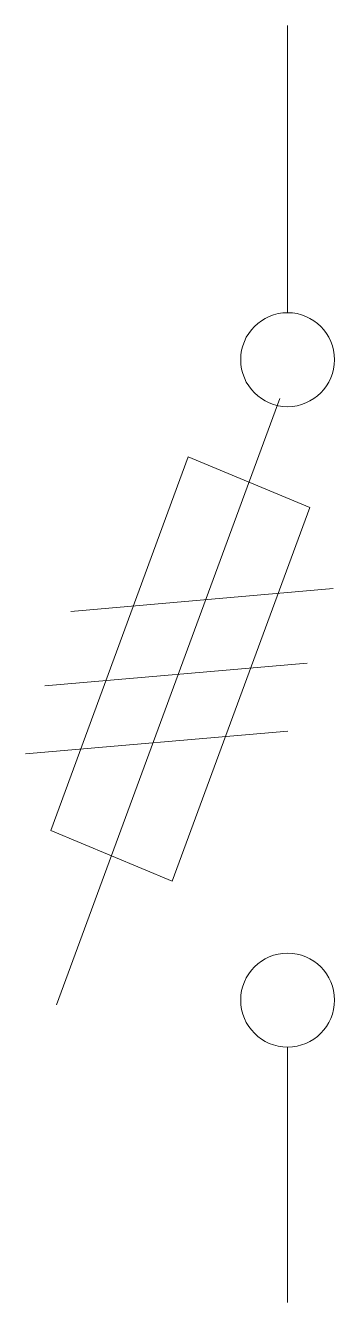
# Model space of a CAD drawing. Extents: x -4.1 to 0.7, y 0 to 20.
import ezdxf

# ---------------------------------------------------------------- set-up
doc = ezdxf.new("R2010")
doc.units = 0
doc.layers.get('0').update_dxf_attribs({"linetype": 'CONTINUOUS', "lineweight": 0})

msp = doc.modelspace()

# ---------------------------------------------------------------- linework, layer by layer
for p, q in [((0, 15.502188), (0, 20)), ((-1.557489, 13.246044), (0.347622, 12.453435)), ((-3.39945, 10.824861), (0.715819, 11.179969)), ((-3.805895, 9.658076), (0.309374, 10.013185)), ((-4.110731, 8.592752), (0.004537, 8.94786)), ((-3.714222, 7.392053), (-1.809111, 6.599444)), ((0, 0), (0, 4))]:
    msp.add_line(p, q)
at = {"linetype": 'CONTINUOUS'}
for p, q in [((-3.622047, 4.66043), (-0.122047, 14.16043)), ((-3.714222, 7.392053), (-1.557489, 13.246044)), ((-1.809111, 6.599444), (0.347622, 12.453435))]:
    msp.add_line(p, q, dxfattribs=at)
for centre in [(0, 14.766345), (0, 4.735843)]:
    msp.add_circle(centre, 0.735843)

doc.saveas('drawing.dxf')
